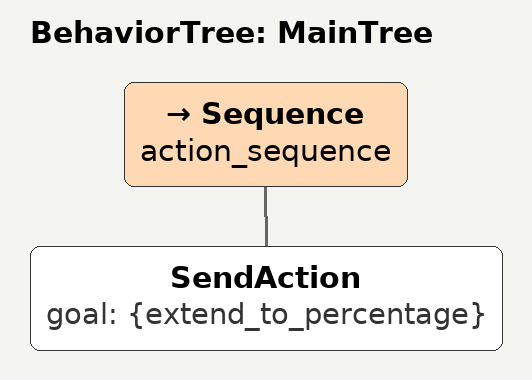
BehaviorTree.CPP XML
<root main_tree_to_execute="MainTree">
    <BehaviorTree ID="MainTree">
        <Sequence name="action_sequence">
            <!-- Custom action node -->
            <SendAction goal="{extend_to_percentage}" />
            <!-- You can add more actions or conditions here -->
        </Sequence>
    </BehaviorTree>
</root>
